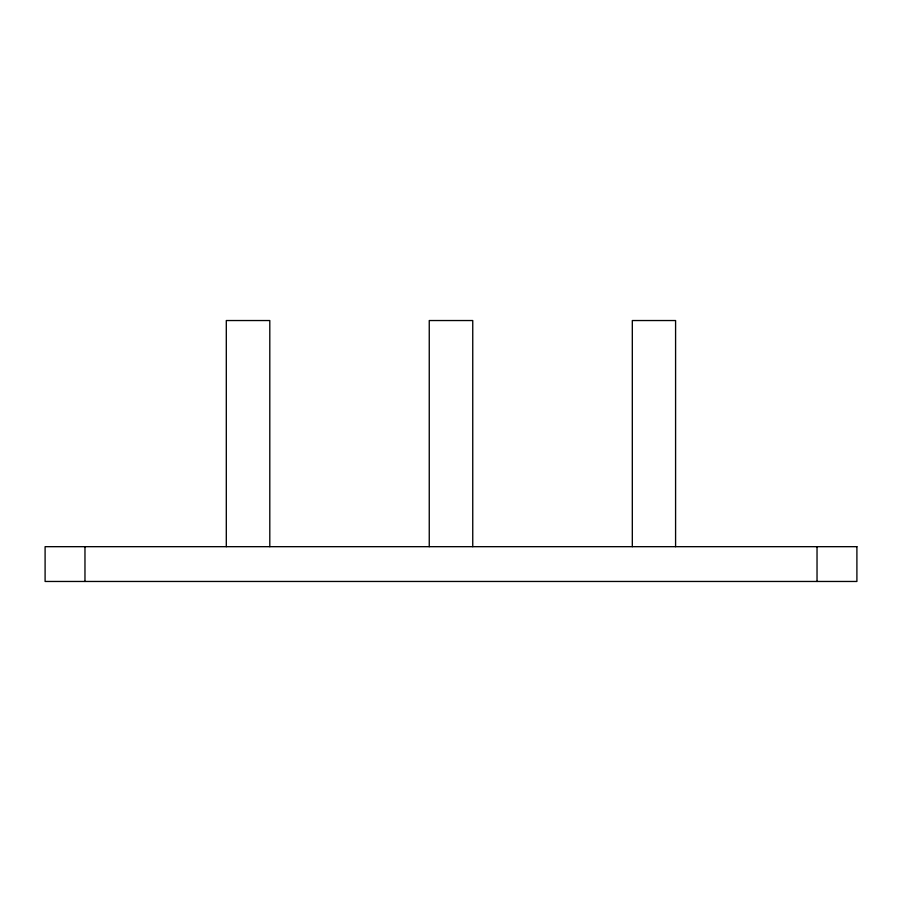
<?xml version="1.0" encoding="UTF-8"?>
<svg xmlns="http://www.w3.org/2000/svg" width="902" height="902" viewBox="0 0 902 902"><rect width="100%" height="100%" fill="white"/><g stroke="black" fill="none" stroke-linecap="round" stroke-linejoin="round"><path stroke-width="1.35" d="M817.032 546.68L817.032 581.463M675.587 546.68L675.587 320.537L632.313 320.537L632.313 546.68M472.749 546.68L472.749 320.537L429.251 320.537L429.251 546.68M269.799 546.68L269.799 320.537L226.301 320.537L226.301 546.68M84.968 546.68L84.968 581.463M856.9 546.68L45.1 546.68L45.1 581.463L856.9 581.463L856.9 546.68"/></g></svg>
